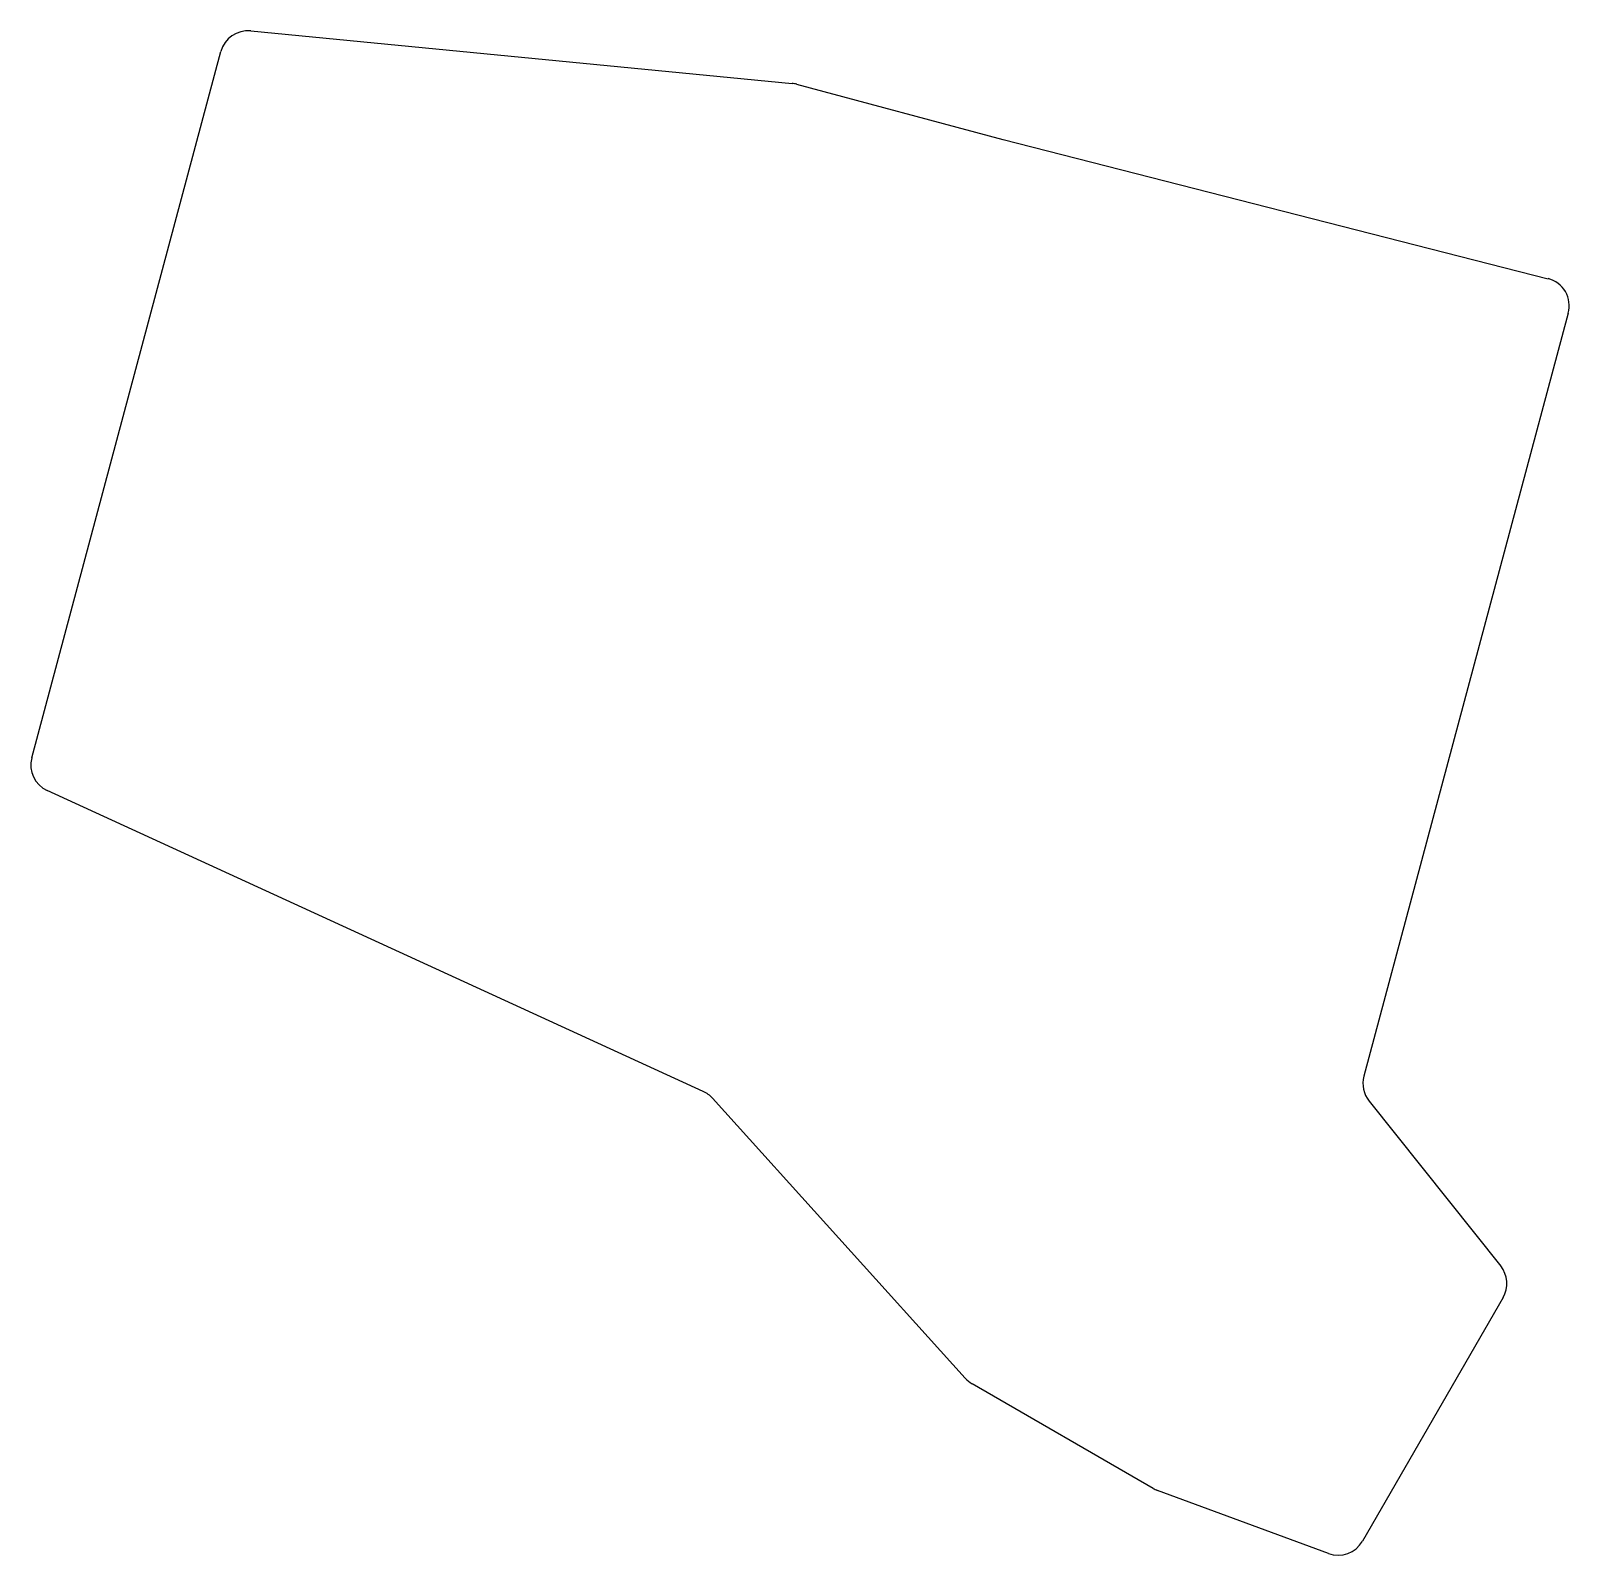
# Model space of a CAD drawing. Header units: millimetres. Extents: x 57 to 221, y -213 to -51.
import ezdxf

# ---------------------------------------------------------------- set-up
doc = ezdxf.new("R2010")
doc.units = ezdxf.units.MM

msp = doc.modelspace()

# ---------------------------------------------------------------- linework, layer by layer
for p, q in [((80.62, -50.64), (138.4, -56.24)), ((57.25, -128.18), (77.43, -52.85)), ((138.88, -56.33), (160.89, -62.23)), ((160.93, -62.24), (219.07, -77.07)), ((221.23, -80.75), (199.42, -162.15)), ((128.92, -163.78), (58.9, -131.68)), ((156.87, -194.36), (129.9, -164.49)), ((199.97, -164.8), (214.02, -182.39)), ((214.27, -185.76), (199.27, -211.74)), ((176.93, -206.11), (157.6, -194.95)), ((195.63, -213.05), (177.39, -206.32))]:
    msp.add_line(p, q)
for centre, start, end in [((80.33, -53.63), 84.4612, 165), ((138.11, -59.23), 75, 84.4612), ((161.67, -59.33), 255, 255.6928), ((218.33, -79.97), 345, 75.6928), ((60.15, -128.95), 165, 245.3743), ((202.31, -162.92), 165, 218.6092), ((127.67, -166.5), 42.0919, 65.3743), ((211.67, -184.26), 330, 38.6092), ((159.1, -192.35), 222.0919, 240), ((178.43, -203.51), 240, 249.7452), ((196.67, -210.24), 249.7452, 330)]:
    msp.add_arc(centre, 3, start, end)

doc.saveas('drawing.dxf')
